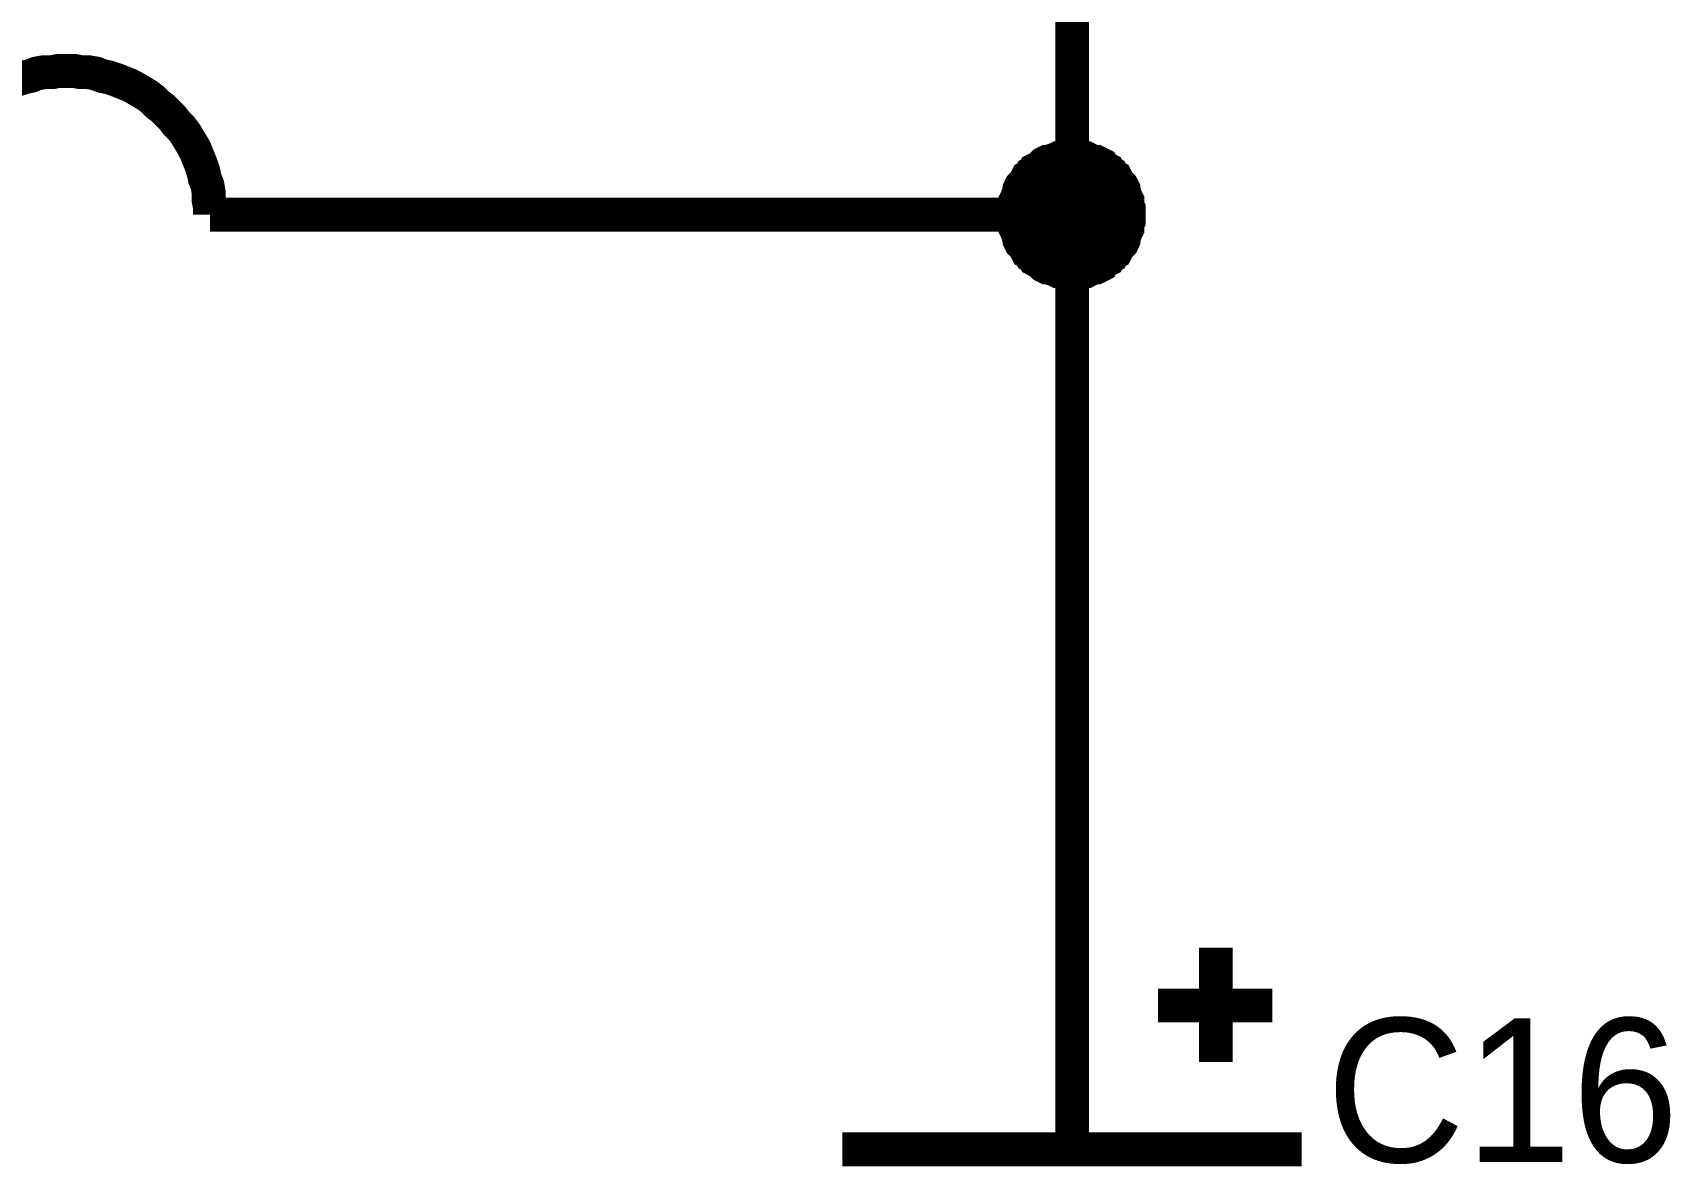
# Model space of a CAD drawing. Header units: inches. Extents: x 0 to 11, y 0 to 8.5.
# Drawn here: x 4.539 to 5.109, y 6.969 to 7.363 of the extents above; entities that cross this region are included whole.
import ezdxf

# ---------------------------------------------------------------- set-up
doc = ezdxf.new("R2010")
doc.units = ezdxf.units.IN
doc.header["$MEASUREMENT"] = 0
doc.layers.add('Sheet', color=255, linetype='Continuous')

msp = doc.modelspace()

# ---------------------------------------------------------------- linework, layer by layer
at = {"layer": 'Sheet'}
for points, const_width in [([(4.9005, 7.29988), (4.9005, 7.49961), (4.9005, 7.59969)], 0.0118), ([(4.55028, 7.34993), (4.5476, 7.34993), (4.54536, 7.34948), (4.54268, 7.34948), (4.54, 7.34903), (4.53777, 7.34814), (4.53553, 7.34769), (4.53285, 7.3468), (4.53062, 7.34591)], 0.0118), ([(4.60031, 7.29988), (4.60031, 7.30257), (4.59986, 7.3048), (4.59986, 7.30748), (4.59942, 7.31016), (4.59852, 7.31239), (4.59808, 7.31463), (4.59718, 7.31731), (4.59629, 7.31954), (4.59539, 7.32178), (4.5945, 7.32356), (4.59316, 7.3258), (4.59182, 7.32803), (4.59048, 7.32982), (4.58869, 7.33161), (4.58735, 7.33339), (4.58557, 7.33518), (4.58378, 7.33697), (4.58199, 7.33831), (4.58021, 7.3401), (4.57842, 7.34144), (4.57619, 7.34278), (4.57395, 7.34412), (4.57217, 7.34501), (4.56993, 7.34591), (4.5677, 7.3468), (4.56502, 7.34769), (4.56278, 7.34814), (4.56055, 7.34903), (4.55787, 7.34948), (4.55519, 7.34948), (4.55296, 7.34993), (4.55028, 7.34993)], 0.0118), ([(4.55028, 7.34993), (4.55028, 7.34993), (4.55028, 7.34993), (4.55028, 7.34993), (4.55028, 7.34993), (4.55028, 7.34993), (4.55028, 7.34993), (4.55028, 7.34993), (4.55028, 7.34993), (4.55028, 7.34993), (4.55028, 7.34993), (4.55028, 7.34993), (4.55028, 7.34993), (4.55028, 7.34993), (4.55028, 7.34993), (4.55028, 7.34993), (4.55028, 7.34993), (4.55028, 7.34993), (4.55028, 7.34993), (4.55028, 7.34993), (4.55028, 7.34993), (4.55028, 7.34993), (4.55028, 7.34993), (4.55028, 7.34993), (4.55028, 7.34993), (4.55028, 7.34993), (4.55028, 7.34993), (4.55028, 7.34993), (4.55028, 7.34993), (4.55028, 7.34993), (4.55028, 7.34993), (4.55028, 7.34993), (4.55028, 7.34993)], 0.0118), ([(4.8804, 7.29988), (4.8804, 7.30078), (4.8804, 7.30212), (4.88085, 7.30301), (4.88085, 7.30391), (4.88085, 7.3048), (4.88129, 7.30569), (4.88174, 7.30703), (4.88219, 7.30793), (4.88219, 7.30882), (4.88263, 7.30971), (4.88308, 7.31016), (4.88397, 7.31105), (4.88442, 7.31195), (4.88487, 7.31284), (4.88576, 7.31329), (4.88621, 7.31418), (4.8871, 7.31463), (4.88755, 7.31552), (4.88844, 7.31597), (4.88934, 7.31642), (4.89023, 7.31731), (4.89068, 7.31776), (4.89157, 7.3182), (4.89246, 7.3182), (4.89336, 7.31865), (4.8947, 7.3191), (4.89559, 7.31954), (4.89648, 7.31954), (4.89738, 7.31954), (4.89827, 7.31999), (4.89961, 7.31999), (4.9005, 7.31999)], 0.0118), ([(4.8804, 7.29988), (4.8804, 7.30078), (4.8804, 7.30212), (4.88085, 7.30301), (4.88085, 7.30391), (4.88085, 7.3048), (4.88129, 7.30569), (4.88174, 7.30703), (4.88219, 7.30793), (4.88219, 7.30882), (4.88263, 7.30971), (4.88308, 7.31016), (4.88397, 7.31105), (4.88442, 7.31195), (4.88487, 7.31284), (4.88576, 7.31329), (4.88621, 7.31418), (4.8871, 7.31463), (4.88755, 7.31552), (4.88844, 7.31597), (4.88934, 7.31642), (4.89023, 7.31731), (4.89068, 7.31776), (4.89157, 7.3182), (4.89246, 7.3182), (4.89336, 7.31865), (4.8947, 7.3191), (4.89559, 7.31954), (4.89648, 7.31954), (4.89738, 7.31954), (4.89827, 7.31999), (4.89961, 7.31999), (4.9005, 7.31999)], 0.0118), ([(4.8804, 7.29988), (4.8804, 7.30078), (4.8804, 7.30212), (4.88085, 7.30301), (4.88085, 7.30391), (4.88085, 7.3048), (4.88129, 7.30569), (4.88174, 7.30703), (4.88219, 7.30793), (4.88219, 7.30882), (4.88263, 7.30971), (4.88308, 7.31016), (4.88397, 7.31105), (4.88442, 7.31195), (4.88487, 7.31284), (4.88576, 7.31329), (4.88621, 7.31418), (4.8871, 7.31463), (4.88755, 7.31552), (4.88844, 7.31597), (4.88934, 7.31642), (4.89023, 7.31731), (4.89068, 7.31776), (4.89157, 7.3182), (4.89246, 7.3182), (4.89336, 7.31865), (4.8947, 7.3191), (4.89559, 7.31954), (4.89648, 7.31954), (4.89738, 7.31954), (4.89827, 7.31999), (4.89961, 7.31999), (4.9005, 7.31999)], 0.0118), ([(4.8804, 7.29988), (4.8804, 7.30078), (4.8804, 7.30212), (4.88085, 7.30301), (4.88085, 7.30391), (4.88085, 7.3048), (4.88129, 7.30569), (4.88174, 7.30703), (4.88219, 7.30793), (4.88219, 7.30882), (4.88263, 7.30971), (4.88308, 7.31016), (4.88397, 7.31105), (4.88442, 7.31195), (4.88487, 7.31284), (4.88576, 7.31329), (4.88621, 7.31418), (4.8871, 7.31463), (4.88755, 7.31552), (4.88844, 7.31597), (4.88934, 7.31642), (4.89023, 7.31731), (4.89068, 7.31776), (4.89157, 7.3182), (4.89246, 7.3182), (4.89336, 7.31865), (4.8947, 7.3191), (4.89559, 7.31954), (4.89648, 7.31954), (4.89738, 7.31954), (4.89827, 7.31999), (4.89961, 7.31999), (4.9005, 7.31999)], 0.0118), ([(4.8804, 7.29988), (4.8804, 7.30078), (4.8804, 7.30212), (4.88085, 7.30301), (4.88085, 7.30391), (4.88085, 7.3048), (4.88129, 7.30569), (4.88174, 7.30703), (4.88219, 7.30793), (4.88219, 7.30882), (4.88263, 7.30971), (4.88308, 7.31016), (4.88397, 7.31105), (4.88442, 7.31195), (4.88487, 7.31284), (4.88576, 7.31329), (4.88621, 7.31418), (4.8871, 7.31463), (4.88755, 7.31552), (4.88844, 7.31597), (4.88934, 7.31642), (4.89023, 7.31731), (4.89068, 7.31776), (4.89157, 7.3182), (4.89246, 7.3182), (4.89336, 7.31865), (4.8947, 7.3191), (4.89559, 7.31954), (4.89648, 7.31954), (4.89738, 7.31954), (4.89827, 7.31999), (4.89961, 7.31999), (4.9005, 7.31999)], 0.0039), ([(4.8804, 7.29988), (4.8804, 7.30078), (4.8804, 7.30212), (4.88085, 7.30301), (4.88085, 7.30391), (4.88085, 7.3048), (4.88129, 7.30569), (4.88174, 7.30703), (4.88219, 7.30793), (4.88219, 7.30882), (4.88263, 7.30971), (4.88308, 7.31016), (4.88397, 7.31105), (4.88442, 7.31195), (4.88487, 7.31284), (4.88576, 7.31329), (4.88621, 7.31418), (4.8871, 7.31463), (4.88755, 7.31552), (4.88844, 7.31597), (4.88934, 7.31642), (4.89023, 7.31731), (4.89068, 7.31776), (4.89157, 7.3182), (4.89246, 7.3182), (4.89336, 7.31865), (4.8947, 7.3191), (4.89559, 7.31954), (4.89648, 7.31954), (4.89738, 7.31954), (4.89827, 7.31999), (4.89961, 7.31999), (4.9005, 7.31999)], 0.0039), ([(4.8804, 7.29988), (4.8804, 7.30078), (4.8804, 7.30212), (4.88085, 7.30301), (4.88085, 7.30391), (4.88085, 7.3048), (4.88129, 7.30569), (4.88174, 7.30703), (4.88219, 7.30793), (4.88219, 7.30882), (4.88263, 7.30971), (4.88308, 7.31016), (4.88397, 7.31105), (4.88442, 7.31195), (4.88487, 7.31284), (4.88576, 7.31329), (4.88621, 7.31418), (4.8871, 7.31463), (4.88755, 7.31552), (4.88844, 7.31597), (4.88934, 7.31642), (4.89023, 7.31731), (4.89068, 7.31776), (4.89157, 7.3182), (4.89246, 7.3182), (4.89336, 7.31865), (4.8947, 7.3191), (4.89559, 7.31954), (4.89648, 7.31954), (4.89738, 7.31954), (4.89827, 7.31999), (4.89961, 7.31999), (4.9005, 7.31999)], 0.0039), ([(4.8804, 7.29988), (4.8804, 7.30078), (4.8804, 7.30212), (4.88085, 7.30301), (4.88085, 7.30391), (4.88085, 7.3048), (4.88129, 7.30569), (4.88174, 7.30703), (4.88219, 7.30793), (4.88219, 7.30882), (4.88263, 7.30971), (4.88308, 7.31016), (4.88397, 7.31105), (4.88442, 7.31195), (4.88487, 7.31284), (4.88576, 7.31329), (4.88621, 7.31418), (4.8871, 7.31463), (4.88755, 7.31552), (4.88844, 7.31597), (4.88934, 7.31642), (4.89023, 7.31731), (4.89068, 7.31776), (4.89157, 7.3182), (4.89246, 7.3182), (4.89336, 7.31865), (4.8947, 7.3191), (4.89559, 7.31954), (4.89648, 7.31954), (4.89738, 7.31954), (4.89827, 7.31999), (4.89961, 7.31999), (4.9005, 7.31999)], 0.0039), ([(4.9005, 7.31999), (4.9005, 7.31999)], 0.0118), ([(4.9005, 7.31999), (4.9014, 7.31999), (4.90229, 7.31999), (4.90363, 7.31954), (4.90452, 7.31954), (4.90542, 7.31954), (4.90631, 7.3191), (4.9072, 7.31865), (4.9081, 7.3182), (4.90899, 7.3182), (4.90988, 7.31776), (4.91078, 7.31731), (4.91122, 7.31642), (4.91212, 7.31597), (4.91301, 7.31552), (4.91346, 7.31463), (4.91435, 7.31418), (4.9148, 7.31329), (4.91569, 7.31284), (4.91614, 7.31195), (4.91659, 7.31105), (4.91748, 7.31016), (4.91793, 7.30971), (4.91837, 7.30882), (4.91837, 7.30793), (4.91882, 7.30703), (4.91927, 7.30569), (4.91971, 7.3048), (4.91971, 7.30391), (4.91971, 7.30301), (4.92016, 7.30212), (4.92016, 7.30078), (4.92016, 7.29988)], 0.0118), ([(4.9005, 7.31999), (4.9005, 7.31999)], 0.0118), ([(4.9005, 7.31999), (4.9014, 7.31999), (4.90229, 7.31999), (4.90363, 7.31954), (4.90452, 7.31954), (4.90542, 7.31954), (4.90631, 7.3191), (4.9072, 7.31865), (4.9081, 7.3182), (4.90899, 7.3182), (4.90988, 7.31776), (4.91078, 7.31731), (4.91122, 7.31642), (4.91212, 7.31597), (4.91301, 7.31552), (4.91346, 7.31463), (4.91435, 7.31418), (4.9148, 7.31329), (4.91569, 7.31284), (4.91614, 7.31195), (4.91659, 7.31105), (4.91748, 7.31016), (4.91793, 7.30971), (4.91837, 7.30882), (4.91837, 7.30793), (4.91882, 7.30703), (4.91927, 7.30569), (4.91971, 7.3048), (4.91971, 7.30391), (4.91971, 7.30301), (4.92016, 7.30212), (4.92016, 7.30078), (4.92016, 7.29988)], 0.0118), ([(4.9005, 7.31999), (4.9005, 7.31999)], 0.0118), ([(4.9005, 7.31999), (4.9014, 7.31999), (4.90229, 7.31999), (4.90363, 7.31954), (4.90452, 7.31954), (4.90542, 7.31954), (4.90631, 7.3191), (4.9072, 7.31865), (4.9081, 7.3182), (4.90899, 7.3182), (4.90988, 7.31776), (4.91078, 7.31731), (4.91122, 7.31642), (4.91212, 7.31597), (4.91301, 7.31552), (4.91346, 7.31463), (4.91435, 7.31418), (4.9148, 7.31329), (4.91569, 7.31284), (4.91614, 7.31195), (4.91659, 7.31105), (4.91748, 7.31016), (4.91793, 7.30971), (4.91837, 7.30882), (4.91837, 7.30793), (4.91882, 7.30703), (4.91927, 7.30569), (4.91971, 7.3048), (4.91971, 7.30391), (4.91971, 7.30301), (4.92016, 7.30212), (4.92016, 7.30078), (4.92016, 7.29988)], 0.0118), ([(4.9005, 7.31999), (4.9005, 7.31999)], 0.0118), ([(4.9005, 7.31999), (4.9014, 7.31999), (4.90229, 7.31999), (4.90363, 7.31954), (4.90452, 7.31954), (4.90542, 7.31954), (4.90631, 7.3191), (4.9072, 7.31865), (4.9081, 7.3182), (4.90899, 7.3182), (4.90988, 7.31776), (4.91078, 7.31731), (4.91122, 7.31642), (4.91212, 7.31597), (4.91301, 7.31552), (4.91346, 7.31463), (4.91435, 7.31418), (4.9148, 7.31329), (4.91569, 7.31284), (4.91614, 7.31195), (4.91659, 7.31105), (4.91748, 7.31016), (4.91793, 7.30971), (4.91837, 7.30882), (4.91837, 7.30793), (4.91882, 7.30703), (4.91927, 7.30569), (4.91971, 7.3048), (4.91971, 7.30391), (4.91971, 7.30301), (4.92016, 7.30212), (4.92016, 7.30078), (4.92016, 7.29988)], 0.0118), ([(4.9005, 7.31999), (4.9005, 7.31999)], 0.0039), ([(4.9005, 7.31999), (4.9014, 7.31999), (4.90229, 7.31999), (4.90363, 7.31954), (4.90452, 7.31954), (4.90542, 7.31954), (4.90631, 7.3191), (4.9072, 7.31865), (4.9081, 7.3182), (4.90899, 7.3182), (4.90988, 7.31776), (4.91078, 7.31731), (4.91122, 7.31642), (4.91212, 7.31597), (4.91301, 7.31552), (4.91346, 7.31463), (4.91435, 7.31418), (4.9148, 7.31329), (4.91569, 7.31284), (4.91614, 7.31195), (4.91659, 7.31105), (4.91748, 7.31016), (4.91793, 7.30971), (4.91837, 7.30882), (4.91837, 7.30793), (4.91882, 7.30703), (4.91927, 7.30569), (4.91971, 7.3048), (4.91971, 7.30391), (4.91971, 7.30301), (4.92016, 7.30212), (4.92016, 7.30078), (4.92016, 7.29988)], 0.0039), ([(4.9005, 7.31999), (4.9005, 7.31999)], 0.0039), ([(4.9005, 7.31999), (4.9014, 7.31999), (4.90229, 7.31999), (4.90363, 7.31954), (4.90452, 7.31954), (4.90542, 7.31954), (4.90631, 7.3191), (4.9072, 7.31865), (4.9081, 7.3182), (4.90899, 7.3182), (4.90988, 7.31776), (4.91078, 7.31731), (4.91122, 7.31642), (4.91212, 7.31597), (4.91301, 7.31552), (4.91346, 7.31463), (4.91435, 7.31418), (4.9148, 7.31329), (4.91569, 7.31284), (4.91614, 7.31195), (4.91659, 7.31105), (4.91748, 7.31016), (4.91793, 7.30971), (4.91837, 7.30882), (4.91837, 7.30793), (4.91882, 7.30703), (4.91927, 7.30569), (4.91971, 7.3048), (4.91971, 7.30391), (4.91971, 7.30301), (4.92016, 7.30212), (4.92016, 7.30078), (4.92016, 7.29988)], 0.0039), ([(4.9005, 7.31999), (4.9005, 7.31999)], 0.0039), ([(4.9005, 7.31999), (4.9014, 7.31999), (4.90229, 7.31999), (4.90363, 7.31954), (4.90452, 7.31954), (4.90542, 7.31954), (4.90631, 7.3191), (4.9072, 7.31865), (4.9081, 7.3182), (4.90899, 7.3182), (4.90988, 7.31776), (4.91078, 7.31731), (4.91122, 7.31642), (4.91212, 7.31597), (4.91301, 7.31552), (4.91346, 7.31463), (4.91435, 7.31418), (4.9148, 7.31329), (4.91569, 7.31284), (4.91614, 7.31195), (4.91659, 7.31105), (4.91748, 7.31016), (4.91793, 7.30971), (4.91837, 7.30882), (4.91837, 7.30793), (4.91882, 7.30703), (4.91927, 7.30569), (4.91971, 7.3048), (4.91971, 7.30391), (4.91971, 7.30301), (4.92016, 7.30212), (4.92016, 7.30078), (4.92016, 7.29988)], 0.0039), ([(4.9005, 7.31999), (4.9005, 7.31999)], 0.0039), ([(4.9005, 7.31999), (4.9014, 7.31999), (4.90229, 7.31999), (4.90363, 7.31954), (4.90452, 7.31954), (4.90542, 7.31954), (4.90631, 7.3191), (4.9072, 7.31865), (4.9081, 7.3182), (4.90899, 7.3182), (4.90988, 7.31776), (4.91078, 7.31731), (4.91122, 7.31642), (4.91212, 7.31597), (4.91301, 7.31552), (4.91346, 7.31463), (4.91435, 7.31418), (4.9148, 7.31329), (4.91569, 7.31284), (4.91614, 7.31195), (4.91659, 7.31105), (4.91748, 7.31016), (4.91793, 7.30971), (4.91837, 7.30882), (4.91837, 7.30793), (4.91882, 7.30703), (4.91927, 7.30569), (4.91971, 7.3048), (4.91971, 7.30391), (4.91971, 7.30301), (4.92016, 7.30212), (4.92016, 7.30078), (4.92016, 7.29988)], 0.0039), ([(4.60031, 7.29988), (4.70037, 7.29988)], 0.0118), ([(4.9005, 7.09972), (4.9005, 7.29988), (4.70037, 7.29988)], 0.0118), ([(4.9005, 7.27978), (4.89961, 7.27978), (4.89827, 7.27978), (4.89738, 7.28022), (4.89648, 7.28022), (4.89559, 7.28022), (4.8947, 7.28067), (4.89336, 7.28112), (4.89246, 7.28157), (4.89157, 7.28157), (4.89068, 7.28201), (4.89023, 7.28246), (4.88934, 7.28335), (4.88844, 7.2838), (4.88755, 7.28425), (4.8871, 7.28514), (4.88621, 7.28559), (4.88576, 7.28648), (4.88487, 7.28693), (4.88442, 7.28782), (4.88397, 7.28871), (4.88308, 7.28961), (4.88263, 7.29005), (4.88219, 7.29095), (4.88219, 7.29184), (4.88174, 7.29274), (4.88129, 7.29408), (4.88085, 7.29497), (4.88085, 7.29586), (4.88085, 7.29676), (4.8804, 7.29765), (4.8804, 7.29899), (4.8804, 7.29988)], 0.0118), ([(4.8804, 7.29988), (4.8804, 7.29988)], 0.0118), ([(4.9005, 7.27978), (4.89961, 7.27978), (4.89827, 7.27978), (4.89738, 7.28022), (4.89648, 7.28022), (4.89559, 7.28022), (4.8947, 7.28067), (4.89336, 7.28112), (4.89246, 7.28157), (4.89157, 7.28157), (4.89068, 7.28201), (4.89023, 7.28246), (4.88934, 7.28335), (4.88844, 7.2838), (4.88755, 7.28425), (4.8871, 7.28514), (4.88621, 7.28559), (4.88576, 7.28648), (4.88487, 7.28693), (4.88442, 7.28782), (4.88397, 7.28871), (4.88308, 7.28961), (4.88263, 7.29005), (4.88219, 7.29095), (4.88219, 7.29184), (4.88174, 7.29274), (4.88129, 7.29408), (4.88085, 7.29497), (4.88085, 7.29586), (4.88085, 7.29676), (4.8804, 7.29765), (4.8804, 7.29899), (4.8804, 7.29988)], 0.0118), ([(4.8804, 7.29988), (4.8804, 7.29988)], 0.0118), ([(4.9005, 7.27978), (4.89961, 7.27978), (4.89827, 7.27978), (4.89738, 7.28022), (4.89648, 7.28022), (4.89559, 7.28022), (4.8947, 7.28067), (4.89336, 7.28112), (4.89246, 7.28157), (4.89157, 7.28157), (4.89068, 7.28201), (4.89023, 7.28246), (4.88934, 7.28335), (4.88844, 7.2838), (4.88755, 7.28425), (4.8871, 7.28514), (4.88621, 7.28559), (4.88576, 7.28648), (4.88487, 7.28693), (4.88442, 7.28782), (4.88397, 7.28871), (4.88308, 7.28961), (4.88263, 7.29005), (4.88219, 7.29095), (4.88219, 7.29184), (4.88174, 7.29274), (4.88129, 7.29408), (4.88085, 7.29497), (4.88085, 7.29586), (4.88085, 7.29676), (4.8804, 7.29765), (4.8804, 7.29899), (4.8804, 7.29988)], 0.0118), ([(4.8804, 7.29988), (4.8804, 7.29988)], 0.0118), ([(4.9005, 7.27978), (4.89961, 7.27978), (4.89827, 7.27978), (4.89738, 7.28022), (4.89648, 7.28022), (4.89559, 7.28022), (4.8947, 7.28067), (4.89336, 7.28112), (4.89246, 7.28157), (4.89157, 7.28157), (4.89068, 7.28201), (4.89023, 7.28246), (4.88934, 7.28335), (4.88844, 7.2838), (4.88755, 7.28425), (4.8871, 7.28514), (4.88621, 7.28559), (4.88576, 7.28648), (4.88487, 7.28693), (4.88442, 7.28782), (4.88397, 7.28871), (4.88308, 7.28961), (4.88263, 7.29005), (4.88219, 7.29095), (4.88219, 7.29184), (4.88174, 7.29274), (4.88129, 7.29408), (4.88085, 7.29497), (4.88085, 7.29586), (4.88085, 7.29676), (4.8804, 7.29765), (4.8804, 7.29899), (4.8804, 7.29988)], 0.0118), ([(4.8804, 7.29988), (4.8804, 7.29988)], 0.0118), ([(4.92016, 7.29988), (4.92016, 7.29899), (4.92016, 7.29765), (4.91971, 7.29676), (4.91971, 7.29586), (4.91971, 7.29497), (4.91927, 7.29408), (4.91882, 7.29274), (4.91837, 7.29184), (4.91837, 7.29095), (4.91793, 7.29005), (4.91748, 7.28961), (4.91659, 7.28871), (4.91614, 7.28782), (4.91569, 7.28693), (4.9148, 7.28648), (4.91435, 7.28559), (4.91346, 7.28514), (4.91301, 7.28425), (4.91212, 7.2838), (4.91122, 7.28335), (4.91078, 7.28246), (4.90988, 7.28201), (4.90899, 7.28157), (4.9081, 7.28157), (4.9072, 7.28112), (4.90631, 7.28067), (4.90542, 7.28022), (4.90452, 7.28022), (4.90363, 7.28022), (4.90229, 7.27978), (4.9014, 7.27978), (4.9005, 7.27978)], 0.0118), ([(4.92016, 7.29988), (4.92016, 7.29899), (4.92016, 7.29765), (4.91971, 7.29676), (4.91971, 7.29586), (4.91971, 7.29497), (4.91927, 7.29408), (4.91882, 7.29274), (4.91837, 7.29184), (4.91837, 7.29095), (4.91793, 7.29005), (4.91748, 7.28961), (4.91659, 7.28871), (4.91614, 7.28782), (4.91569, 7.28693), (4.9148, 7.28648), (4.91435, 7.28559), (4.91346, 7.28514), (4.91301, 7.28425), (4.91212, 7.2838), (4.91122, 7.28335), (4.91078, 7.28246), (4.90988, 7.28201), (4.90899, 7.28157), (4.9081, 7.28157), (4.9072, 7.28112), (4.90631, 7.28067), (4.90542, 7.28022), (4.90452, 7.28022), (4.90363, 7.28022), (4.90229, 7.27978), (4.9014, 7.27978), (4.9005, 7.27978)], 0.0118), ([(4.92016, 7.29988), (4.92016, 7.29899), (4.92016, 7.29765), (4.91971, 7.29676), (4.91971, 7.29586), (4.91971, 7.29497), (4.91927, 7.29408), (4.91882, 7.29274), (4.91837, 7.29184), (4.91837, 7.29095), (4.91793, 7.29005), (4.91748, 7.28961), (4.91659, 7.28871), (4.91614, 7.28782), (4.91569, 7.28693), (4.9148, 7.28648), (4.91435, 7.28559), (4.91346, 7.28514), (4.91301, 7.28425), (4.91212, 7.2838), (4.91122, 7.28335), (4.91078, 7.28246), (4.90988, 7.28201), (4.90899, 7.28157), (4.9081, 7.28157), (4.9072, 7.28112), (4.90631, 7.28067), (4.90542, 7.28022), (4.90452, 7.28022), (4.90363, 7.28022), (4.90229, 7.27978), (4.9014, 7.27978), (4.9005, 7.27978)], 0.0118), ([(4.92016, 7.29988), (4.92016, 7.29899), (4.92016, 7.29765), (4.91971, 7.29676), (4.91971, 7.29586), (4.91971, 7.29497), (4.91927, 7.29408), (4.91882, 7.29274), (4.91837, 7.29184), (4.91837, 7.29095), (4.91793, 7.29005), (4.91748, 7.28961), (4.91659, 7.28871), (4.91614, 7.28782), (4.91569, 7.28693), (4.9148, 7.28648), (4.91435, 7.28559), (4.91346, 7.28514), (4.91301, 7.28425), (4.91212, 7.2838), (4.91122, 7.28335), (4.91078, 7.28246), (4.90988, 7.28201), (4.90899, 7.28157), (4.9081, 7.28157), (4.9072, 7.28112), (4.90631, 7.28067), (4.90542, 7.28022), (4.90452, 7.28022), (4.90363, 7.28022), (4.90229, 7.27978), (4.9014, 7.27978), (4.9005, 7.27978)], 0.0118), ([(4.92016, 7.29988), (4.92016, 7.29988), (4.92016, 7.29988), (4.92016, 7.29988), (4.92016, 7.29988), (4.92016, 7.29988), (4.92016, 7.29988), (4.92016, 7.29988), (4.92016, 7.29988), (4.92016, 7.29988), (4.92016, 7.29988), (4.92016, 7.29988), (4.92016, 7.29988), (4.92016, 7.29988), (4.92016, 7.29988), (4.92016, 7.29988), (4.92016, 7.29988), (4.92016, 7.29988), (4.92016, 7.29988), (4.92016, 7.29988), (4.92016, 7.29988), (4.92016, 7.29988), (4.92016, 7.29988), (4.92016, 7.29988), (4.92016, 7.29988), (4.92016, 7.29988), (4.92016, 7.29988), (4.92016, 7.29988), (4.92016, 7.29988), (4.92016, 7.29988), (4.92016, 7.29988), (4.92016, 7.29988), (4.92016, 7.29988)], 0.0118), ([(4.92016, 7.29988), (4.92016, 7.29988)], 0.0118), ([(4.92016, 7.29988), (4.92016, 7.29988), (4.92016, 7.29988), (4.92016, 7.29988), (4.92016, 7.29988), (4.92016, 7.29988), (4.92016, 7.29988), (4.92016, 7.29988), (4.92016, 7.29988), (4.92016, 7.29988), (4.92016, 7.29988), (4.92016, 7.29988), (4.92016, 7.29988), (4.92016, 7.29988), (4.92016, 7.29988), (4.92016, 7.29988), (4.92016, 7.29988), (4.92016, 7.29988), (4.92016, 7.29988), (4.92016, 7.29988), (4.92016, 7.29988), (4.92016, 7.29988), (4.92016, 7.29988), (4.92016, 7.29988), (4.92016, 7.29988), (4.92016, 7.29988), (4.92016, 7.29988), (4.92016, 7.29988), (4.92016, 7.29988), (4.92016, 7.29988), (4.92016, 7.29988), (4.92016, 7.29988), (4.92016, 7.29988)], 0.0118), ([(4.92016, 7.29988), (4.92016, 7.29988)], 0.0118), ([(4.92016, 7.29988), (4.92016, 7.29988), (4.92016, 7.29988), (4.92016, 7.29988), (4.92016, 7.29988), (4.92016, 7.29988), (4.92016, 7.29988), (4.92016, 7.29988), (4.92016, 7.29988), (4.92016, 7.29988), (4.92016, 7.29988), (4.92016, 7.29988), (4.92016, 7.29988), (4.92016, 7.29988), (4.92016, 7.29988), (4.92016, 7.29988), (4.92016, 7.29988), (4.92016, 7.29988), (4.92016, 7.29988), (4.92016, 7.29988), (4.92016, 7.29988), (4.92016, 7.29988), (4.92016, 7.29988), (4.92016, 7.29988), (4.92016, 7.29988), (4.92016, 7.29988), (4.92016, 7.29988), (4.92016, 7.29988), (4.92016, 7.29988), (4.92016, 7.29988), (4.92016, 7.29988), (4.92016, 7.29988), (4.92016, 7.29988)], 0.0118), ([(4.92016, 7.29988), (4.92016, 7.29988)], 0.0118), ([(4.92016, 7.29988), (4.92016, 7.29988), (4.92016, 7.29988), (4.92016, 7.29988), (4.92016, 7.29988), (4.92016, 7.29988), (4.92016, 7.29988), (4.92016, 7.29988), (4.92016, 7.29988), (4.92016, 7.29988), (4.92016, 7.29988), (4.92016, 7.29988), (4.92016, 7.29988), (4.92016, 7.29988), (4.92016, 7.29988), (4.92016, 7.29988), (4.92016, 7.29988), (4.92016, 7.29988), (4.92016, 7.29988), (4.92016, 7.29988), (4.92016, 7.29988), (4.92016, 7.29988), (4.92016, 7.29988), (4.92016, 7.29988), (4.92016, 7.29988), (4.92016, 7.29988), (4.92016, 7.29988), (4.92016, 7.29988), (4.92016, 7.29988), (4.92016, 7.29988), (4.92016, 7.29988), (4.92016, 7.29988), (4.92016, 7.29988)], 0.0118), ([(4.92016, 7.29988), (4.92016, 7.29988)], 0.0118), ([(4.9005, 7.27978), (4.89961, 7.27978), (4.89827, 7.27978), (4.89738, 7.28022), (4.89648, 7.28022), (4.89559, 7.28022), (4.8947, 7.28067), (4.89336, 7.28112), (4.89246, 7.28157), (4.89157, 7.28157), (4.89068, 7.28201), (4.89023, 7.28246), (4.88934, 7.28335), (4.88844, 7.2838), (4.88755, 7.28425), (4.8871, 7.28514), (4.88621, 7.28559), (4.88576, 7.28648), (4.88487, 7.28693), (4.88442, 7.28782), (4.88397, 7.28871), (4.88308, 7.28961), (4.88263, 7.29005), (4.88219, 7.29095), (4.88219, 7.29184), (4.88174, 7.29274), (4.88129, 7.29408), (4.88085, 7.29497), (4.88085, 7.29586), (4.88085, 7.29676), (4.8804, 7.29765), (4.8804, 7.29899), (4.8804, 7.29988)], 0.0039), ([(4.8804, 7.29988), (4.8804, 7.29988)], 0.0039), ([(4.9005, 7.27978), (4.89961, 7.27978), (4.89827, 7.27978), (4.89738, 7.28022), (4.89648, 7.28022), (4.89559, 7.28022), (4.8947, 7.28067), (4.89336, 7.28112), (4.89246, 7.28157), (4.89157, 7.28157), (4.89068, 7.28201), (4.89023, 7.28246), (4.88934, 7.28335), (4.88844, 7.2838), (4.88755, 7.28425), (4.8871, 7.28514), (4.88621, 7.28559), (4.88576, 7.28648), (4.88487, 7.28693), (4.88442, 7.28782), (4.88397, 7.28871), (4.88308, 7.28961), (4.88263, 7.29005), (4.88219, 7.29095), (4.88219, 7.29184), (4.88174, 7.29274), (4.88129, 7.29408), (4.88085, 7.29497), (4.88085, 7.29586), (4.88085, 7.29676), (4.8804, 7.29765), (4.8804, 7.29899), (4.8804, 7.29988)], 0.0039), ([(4.8804, 7.29988), (4.8804, 7.29988)], 0.0039), ([(4.9005, 7.27978), (4.89961, 7.27978), (4.89827, 7.27978), (4.89738, 7.28022), (4.89648, 7.28022), (4.89559, 7.28022), (4.8947, 7.28067), (4.89336, 7.28112), (4.89246, 7.28157), (4.89157, 7.28157), (4.89068, 7.28201), (4.89023, 7.28246), (4.88934, 7.28335), (4.88844, 7.2838), (4.88755, 7.28425), (4.8871, 7.28514), (4.88621, 7.28559), (4.88576, 7.28648), (4.88487, 7.28693), (4.88442, 7.28782), (4.88397, 7.28871), (4.88308, 7.28961), (4.88263, 7.29005), (4.88219, 7.29095), (4.88219, 7.29184), (4.88174, 7.29274), (4.88129, 7.29408), (4.88085, 7.29497), (4.88085, 7.29586), (4.88085, 7.29676), (4.8804, 7.29765), (4.8804, 7.29899), (4.8804, 7.29988)], 0.0039), ([(4.8804, 7.29988), (4.8804, 7.29988)], 0.0039), ([(4.9005, 7.27978), (4.89961, 7.27978), (4.89827, 7.27978), (4.89738, 7.28022), (4.89648, 7.28022), (4.89559, 7.28022), (4.8947, 7.28067), (4.89336, 7.28112), (4.89246, 7.28157), (4.89157, 7.28157), (4.89068, 7.28201), (4.89023, 7.28246), (4.88934, 7.28335), (4.88844, 7.2838), (4.88755, 7.28425), (4.8871, 7.28514), (4.88621, 7.28559), (4.88576, 7.28648), (4.88487, 7.28693), (4.88442, 7.28782), (4.88397, 7.28871), (4.88308, 7.28961), (4.88263, 7.29005), (4.88219, 7.29095), (4.88219, 7.29184), (4.88174, 7.29274), (4.88129, 7.29408), (4.88085, 7.29497), (4.88085, 7.29586), (4.88085, 7.29676), (4.8804, 7.29765), (4.8804, 7.29899), (4.8804, 7.29988)], 0.0039), ([(4.8804, 7.29988), (4.8804, 7.29988)], 0.0039), ([(4.92016, 7.29988), (4.92016, 7.29899), (4.92016, 7.29765), (4.91971, 7.29676), (4.91971, 7.29586), (4.91971, 7.29497), (4.91927, 7.29408), (4.91882, 7.29274), (4.91837, 7.29184), (4.91837, 7.29095), (4.91793, 7.29005), (4.91748, 7.28961), (4.91659, 7.28871), (4.91614, 7.28782), (4.91569, 7.28693), (4.9148, 7.28648), (4.91435, 7.28559), (4.91346, 7.28514), (4.91301, 7.28425), (4.91212, 7.2838), (4.91122, 7.28335), (4.91078, 7.28246), (4.90988, 7.28201), (4.90899, 7.28157), (4.9081, 7.28157), (4.9072, 7.28112), (4.90631, 7.28067), (4.90542, 7.28022), (4.90452, 7.28022), (4.90363, 7.28022), (4.90229, 7.27978), (4.9014, 7.27978), (4.9005, 7.27978)], 0.0039), ([(4.92016, 7.29988), (4.92016, 7.29899), (4.92016, 7.29765), (4.91971, 7.29676), (4.91971, 7.29586), (4.91971, 7.29497), (4.91927, 7.29408), (4.91882, 7.29274), (4.91837, 7.29184), (4.91837, 7.29095), (4.91793, 7.29005), (4.91748, 7.28961), (4.91659, 7.28871), (4.91614, 7.28782), (4.91569, 7.28693), (4.9148, 7.28648), (4.91435, 7.28559), (4.91346, 7.28514), (4.91301, 7.28425), (4.91212, 7.2838), (4.91122, 7.28335), (4.91078, 7.28246), (4.90988, 7.28201), (4.90899, 7.28157), (4.9081, 7.28157), (4.9072, 7.28112), (4.90631, 7.28067), (4.90542, 7.28022), (4.90452, 7.28022), (4.90363, 7.28022), (4.90229, 7.27978), (4.9014, 7.27978), (4.9005, 7.27978)], 0.0039), ([(4.92016, 7.29988), (4.92016, 7.29899), (4.92016, 7.29765), (4.91971, 7.29676), (4.91971, 7.29586), (4.91971, 7.29497), (4.91927, 7.29408), (4.91882, 7.29274), (4.91837, 7.29184), (4.91837, 7.29095), (4.91793, 7.29005), (4.91748, 7.28961), (4.91659, 7.28871), (4.91614, 7.28782), (4.91569, 7.28693), (4.9148, 7.28648), (4.91435, 7.28559), (4.91346, 7.28514), (4.91301, 7.28425), (4.91212, 7.2838), (4.91122, 7.28335), (4.91078, 7.28246), (4.90988, 7.28201), (4.90899, 7.28157), (4.9081, 7.28157), (4.9072, 7.28112), (4.90631, 7.28067), (4.90542, 7.28022), (4.90452, 7.28022), (4.90363, 7.28022), (4.90229, 7.27978), (4.9014, 7.27978), (4.9005, 7.27978)], 0.0039), ([(4.92016, 7.29988), (4.92016, 7.29899), (4.92016, 7.29765), (4.91971, 7.29676), (4.91971, 7.29586), (4.91971, 7.29497), (4.91927, 7.29408), (4.91882, 7.29274), (4.91837, 7.29184), (4.91837, 7.29095), (4.91793, 7.29005), (4.91748, 7.28961), (4.91659, 7.28871), (4.91614, 7.28782), (4.91569, 7.28693), (4.9148, 7.28648), (4.91435, 7.28559), (4.91346, 7.28514), (4.91301, 7.28425), (4.91212, 7.2838), (4.91122, 7.28335), (4.91078, 7.28246), (4.90988, 7.28201), (4.90899, 7.28157), (4.9081, 7.28157), (4.9072, 7.28112), (4.90631, 7.28067), (4.90542, 7.28022), (4.90452, 7.28022), (4.90363, 7.28022), (4.90229, 7.27978), (4.9014, 7.27978), (4.9005, 7.27978)], 0.0039), ([(4.92016, 7.29988), (4.92016, 7.29988), (4.92016, 7.29988), (4.92016, 7.29988), (4.92016, 7.29988), (4.92016, 7.29988), (4.92016, 7.29988), (4.92016, 7.29988), (4.92016, 7.29988), (4.92016, 7.29988), (4.92016, 7.29988), (4.92016, 7.29988), (4.92016, 7.29988), (4.92016, 7.29988), (4.92016, 7.29988), (4.92016, 7.29988), (4.92016, 7.29988), (4.92016, 7.29988), (4.92016, 7.29988), (4.92016, 7.29988), (4.92016, 7.29988), (4.92016, 7.29988), (4.92016, 7.29988), (4.92016, 7.29988), (4.92016, 7.29988), (4.92016, 7.29988), (4.92016, 7.29988), (4.92016, 7.29988), (4.92016, 7.29988), (4.92016, 7.29988), (4.92016, 7.29988), (4.92016, 7.29988), (4.92016, 7.29988)], 0.0039), ([(4.92016, 7.29988), (4.92016, 7.29988)], 0.0039), ([(4.92016, 7.29988), (4.92016, 7.29988), (4.92016, 7.29988), (4.92016, 7.29988), (4.92016, 7.29988), (4.92016, 7.29988), (4.92016, 7.29988), (4.92016, 7.29988), (4.92016, 7.29988), (4.92016, 7.29988), (4.92016, 7.29988), (4.92016, 7.29988), (4.92016, 7.29988), (4.92016, 7.29988), (4.92016, 7.29988), (4.92016, 7.29988), (4.92016, 7.29988), (4.92016, 7.29988), (4.92016, 7.29988), (4.92016, 7.29988), (4.92016, 7.29988), (4.92016, 7.29988), (4.92016, 7.29988), (4.92016, 7.29988), (4.92016, 7.29988), (4.92016, 7.29988), (4.92016, 7.29988), (4.92016, 7.29988), (4.92016, 7.29988), (4.92016, 7.29988), (4.92016, 7.29988), (4.92016, 7.29988), (4.92016, 7.29988)], 0.0039), ([(4.92016, 7.29988), (4.92016, 7.29988)], 0.0039), ([(4.92016, 7.29988), (4.92016, 7.29988), (4.92016, 7.29988), (4.92016, 7.29988), (4.92016, 7.29988), (4.92016, 7.29988), (4.92016, 7.29988), (4.92016, 7.29988), (4.92016, 7.29988), (4.92016, 7.29988), (4.92016, 7.29988), (4.92016, 7.29988), (4.92016, 7.29988), (4.92016, 7.29988), (4.92016, 7.29988), (4.92016, 7.29988), (4.92016, 7.29988), (4.92016, 7.29988), (4.92016, 7.29988), (4.92016, 7.29988), (4.92016, 7.29988), (4.92016, 7.29988), (4.92016, 7.29988), (4.92016, 7.29988), (4.92016, 7.29988), (4.92016, 7.29988), (4.92016, 7.29988), (4.92016, 7.29988), (4.92016, 7.29988), (4.92016, 7.29988), (4.92016, 7.29988), (4.92016, 7.29988), (4.92016, 7.29988)], 0.0039), ([(4.92016, 7.29988), (4.92016, 7.29988)], 0.0039), ([(4.92016, 7.29988), (4.92016, 7.29988), (4.92016, 7.29988), (4.92016, 7.29988), (4.92016, 7.29988), (4.92016, 7.29988), (4.92016, 7.29988), (4.92016, 7.29988), (4.92016, 7.29988), (4.92016, 7.29988), (4.92016, 7.29988), (4.92016, 7.29988), (4.92016, 7.29988), (4.92016, 7.29988), (4.92016, 7.29988), (4.92016, 7.29988), (4.92016, 7.29988), (4.92016, 7.29988), (4.92016, 7.29988), (4.92016, 7.29988), (4.92016, 7.29988), (4.92016, 7.29988), (4.92016, 7.29988), (4.92016, 7.29988), (4.92016, 7.29988), (4.92016, 7.29988), (4.92016, 7.29988), (4.92016, 7.29988), (4.92016, 7.29988), (4.92016, 7.29988), (4.92016, 7.29988), (4.92016, 7.29988), (4.92016, 7.29988)], 0.0039), ([(4.92016, 7.29988), (4.92016, 7.29988)], 0.0039), ([(4.9005, 6.99963), (4.9005, 7.09972)], 0.0118), ([(4.95054, 7.00499), (4.95054, 7.04476)], 0.0118), ([(4.93043, 7.02465), (4.97019, 7.02465)], 0.0118), ([(4.9005, 6.99963), (4.9005, 6.97461)], 0.0118), ([(4.82054, 6.97461), (4.98047, 6.97461)], 0.0118)]:
    msp.add_lwpolyline(points, dxfattribs=dict(at, const_width=const_width))
at = {"layer": 'Sheet', "const_width": 0.02}
msp.add_lwpolyline([(4.89, 7.3, 1), (4.91, 7.3, 1)], format="xyb", close=True, dxfattribs=at)

# ---------------------------------------------------------------- texts
at = {"layer": 'Sheet'}
msp.add_text('C16', height=0.050042, dxfattribs=at).set_placement((4.98895, 6.97014))

doc.saveas('drawing.dxf')
